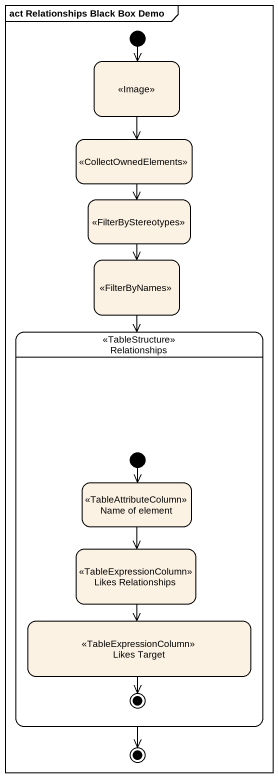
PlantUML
@startuml
mainframe act Relationships Black Box Demo
hide empty description
state " " as state1 <<Image>>
state " " as state2 <<CollectOwnedElements>>
state " " as state3 <<FilterByStereotypes>>
state " " as state4 <<FilterByNames>>
state Relationships <<TableStructure>> {
  state "Name of element" as Name_of_element <<TableAttributeColumn>>
  state "Likes Relationships" as Likes_Relationships <<TableExpressionColumn>>
  state "Likes Target" as Likes_Target <<TableExpressionColumn>>
  [*] --> Name_of_element
  Likes_Target --> [*]
}
[*] --> state1
state1 --> state2
state2 --> state3
state3 --> state4
state4 --> Relationships
Name_of_element --> Likes_Relationships
Likes_Relationships --> Likes_Target
Relationships --> [*]
@enduml
